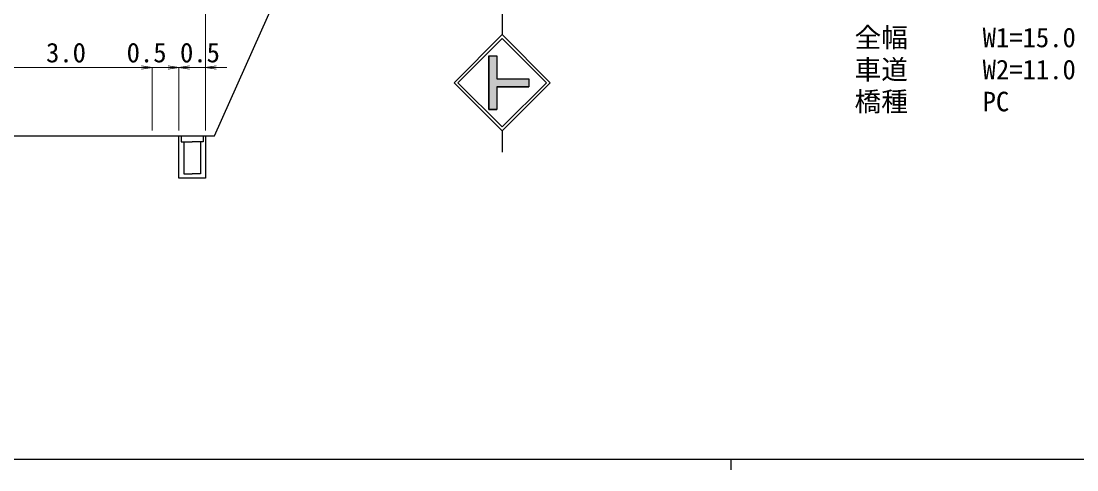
# Model space of a CAD drawing. Units: millimetres at full size, sheet at 1:1000, with parts at other scales. Extents: x 40000 to 680000, y 20000 to 380000.
# Drawn here: x 201520 to 300423, y 204000 to 246031 of the extents above; entities that cross this region are included whole.
import ezdxf
from ezdxf.enums import TextEntityAlignment as Align

# ---------------------------------------------------------------- set-up
doc = ezdxf.new("R2010")
doc.units = ezdxf.units.MM
doc.header["$LTSCALE"] = 1000
for name, color, linetype, lineweight in [('M-BGD', 7, 'Continuous', 25), ('M-STR-HTXT', 7, 'Continuous', 13), ('M-STR-STRC', 7, 'Continuous', 25), ('M-TTL-BAND', 7, 'Continuous', 25)]:
    doc.layers.add(name, color=color, linetype=linetype, lineweight=lineweight)
doc.styles.add('ＭＳ ゴシック', font='')
doc.styles.get('ＭＳ ゴシック').set_extended_font_data('MS Gothic')

# ---------------------------------------------------------------- blocks, each defined once
blk = doc.blocks.new('open_arrow')
at = {"color": 0, "linetype": 'Continuous', "lineweight": -2}
blk.add_lwpolyline([(7.5, 1.25), (0, 0), (7.5, -1.25)], dxfattribs=at)

msp = doc.modelspace()

# ---------------------------------------------------------------- hatches: boundary and pattern name
at = {"layer": 'M-STR-STRC'}
msp.add_hatch(color=256, dxfattribs=at).paths.add_polyline_path([(245329, 237764), (246079, 237764), (246079, 239889), (249079, 239889), (249079, 240639), (246079, 240639), (246079, 242764), (245329, 242764)])

# ---------------------------------------------------------------- linework, layer by layer
at = {"layer": 'M-BGD'}
for points in [[(142161, 247116), (143888, 247116), (150152, 235246), (165464, 235246), (165464, 236881), (166293, 236881), (166293, 235276), (219624, 235276), (226831, 251397), (229363, 251397)], [(216515, 235276), (216515, 234714), (217543, 234714)], [(216766, 234714), (216766, 231737), (217543, 231737)], [(218571, 235276), (218571, 234714), (217543, 234714)], [(218321, 234714), (218321, 231737), (217543, 231737)]]:
    msp.add_lwpolyline(points, dxfattribs=at)
msp.add_lwpolyline([(216293, 235276), (218793, 235276), (218793, 231313), (216293, 231313)], close=True, dxfattribs=at)
at = {"layer": 'M-STR-HTXT'}
for p, q in [((218793, 235776), (218793, 247668)), ((198793, 241684), (213793, 241684)), ((211793, 241685), (218293, 241685)), ((213793, 235776), (213793, 241686)), ((214293, 241685), (220793, 241685)), ((216293, 235776), (216293, 241686))]:
    msp.add_line(p, q, dxfattribs=at)
at = {"layer": 'M-STR-STRC'}
for p, q in [((246580, 261765), (246580, 244765)), ((242080, 240265), (246580, 244765)), ((242433, 240265), (246580, 244411)), ((251080, 240264), (246580, 244765)), ((250727, 240264), (246580, 244411)), ((245329, 242764), (246079, 242764)), ((245329, 242764), (245329, 237764)), ((246079, 242764), (246079, 240639)), ((246079, 240639), (249079, 240639)), ((249079, 240639), (249079, 239889)), ((242080, 240265), (246580, 235764)), ((242433, 240265), (246580, 236117)), ((246079, 239889), (249079, 239889)), ((246079, 239889), (246079, 237764)), ((246580, 236117), (250727, 240264)), ((246580, 235764), (251080, 240264)), ((245329, 237764), (246079, 237764)), ((246580, 235764), (246580, 233764))]:
    msp.add_line(p, q, dxfattribs=at)
msp.add_lwpolyline([(245329, 242764), (246079, 242764), (246079, 240639), (249079, 240639), (249079, 239889), (246079, 239889), (246079, 237764), (245329, 237764)], close=True, dxfattribs=at)
at = {"layer": 'M-TTL-BAND'}
for p, q in [((40000, 205000), (579000, 205000)), ((268000, 205000), (268000, 204000))]:
    msp.add_line(p, q, dxfattribs=at)

# ---------------------------------------------------------------- block references
at = {"layer": 'M-STR-HTXT', "xscale": 133, "yscale": 133, "rotation": 180}
for p in [(213793, 241685), (213793, 241684), (216293, 241685)]:
    msp.add_blockref('open_arrow', p, dxfattribs=at)
at = {"layer": 'M-STR-HTXT', "xscale": 133, "yscale": 133}
for p in [(216293, 241685), (218793, 241685)]:
    msp.add_blockref('open_arrow', p, dxfattribs=at)

# ---------------------------------------------------------------- texts
at = {"layer": 'M-STR-HTXT', "style": 'ＭＳ ゴシック'}
for s, p in [('全幅', (279593, 243032)), ('W1=15.0', (291593, 243032)), ('車道', (279593, 240032)), ('W2=11.0', (291593, 240032)), ('橋種', (279593, 237032)), ('PC', (291593, 237032))]:
    msp.add_text(s, height=1833, dxfattribs=at).set_placement(p, align=Align.BOTTOM_LEFT)
for s, p in [('3.0', (205724, 243083)), ('0.5', (213276, 243084)), ('0.5', (218276, 243084))]:
    msp.add_text(s, height=1833, dxfattribs=at).set_placement(p, align=Align.MIDDLE_CENTER)

doc.saveas('drawing.dxf')
